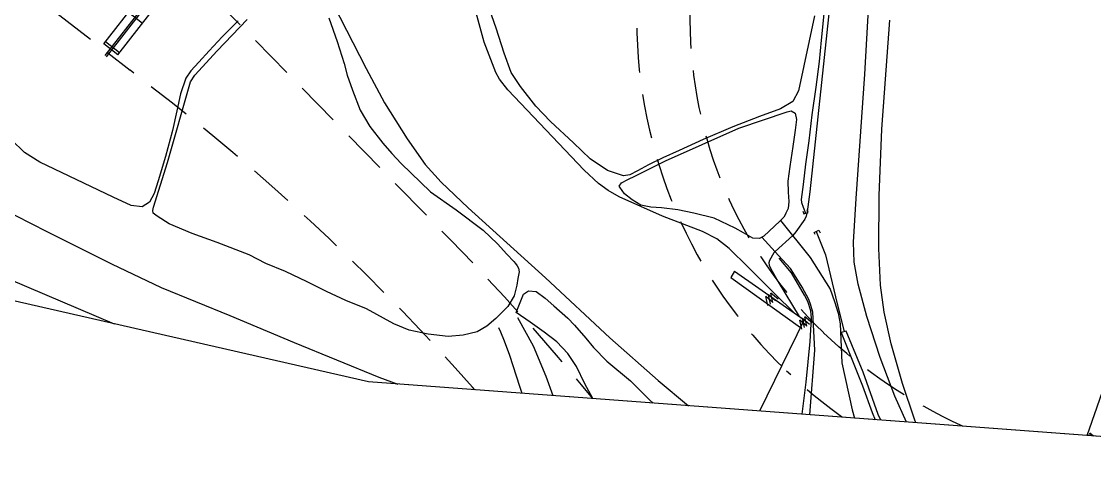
# Model space of a CAD drawing. Header units: millimetres. Extents: x 9574 to 10370, y 1103 to 1809.
# Drawn here: x 9750.5 to 9871.4, y 1396.9 to 1446.2 of the extents above; entities that cross this region are included whole.
import ezdxf
from ezdxf.xclip import XClip

# ---------------------------------------------------------------- set-up
doc = ezdxf.new("R2010")
doc.units = ezdxf.units.MM
doc.header["$LTSCALE"] = 10
doc.header["$MEASUREMENT"] = 0
doc.header["$XCLIPFRAME"] = 2
doc.linetypes.add('DASHED', pattern=[0.75, 0.5, -0.25])
doc.linetypes.add('DASHEDX2', pattern=[1.5, 1, -0.5])
doc.layers.add('TX-PAPR', color=2, linetype='Continuous', plot=False)
doc.layers.add('TZ-BASE', color=253, linetype='Continuous')

# ---------------------------------------------------------------- blocks, each defined once
blk = doc.blocks.new('AZ080')
at = {"color": 0}
for points in [[(-0.69, -1), (-0.34, 0)], [(-0.34, -1), (0, 0)], [(0, -1), (-0.34, 0)], [(0.34, -1), (0, 0)], [(0, -1), (0.34, 0)], [(0.69, -1), (0.34, 0)]]:
    blk.add_lwpolyline(points, dxfattribs=at)
blk = doc.blocks.new('jd-fgjfjfjfjazdf2gs')
at = {"layer": 'TZ-BASE', "linetype": 'DASHED'}
blk.add_line((1.42, 4.74), (116.34, -84.78), dxfattribs=at)
at = {"layer": 'TZ-BASE', "linetype": 'DASHEDX2'}
for p, q in [((113.37, -81.81), (117.03, -77.13)), ((117.73, -77.69), (113.49, -83.13)), ((117.88, -77.81), (113.64, -83.25)), ((114.94, -83.04), (118.57, -78.42)), ((117.71, -79.51), (116.14, -78.27)), ((114.94, -83.04), (113.37, -81.81)), ((115.13, -82.81), (113.55, -81.57))]:
    blk.add_line(p, q, dxfattribs=at)
at = {"layer": 'TZ-BASE'}
for points, elevation in [([(195.12, -77.69), (192.91, -98.47), (192.59, -100.72), (192.48, -101.21), (192.33, -101.56), (191.31, -102.98), (190.97, -103.4), (189.01, -105.21), (188.86, -105.36), (188.34, -106.22), (188.28, -106.49), (188.3, -106.73), (188.45, -107.08), (189.33, -108.63), (191.7, -112.5)], 36), ([(205.95, -128.77), (204.14, -125.25), (202.48, -121.49), (200.83, -117.13), (199.32, -112.5), (198.34, -108.89), (197.9, -106.39), (197.8, -104.15), (198.1, -99.24), (199.09, -85.23), (199.75, -73.24)], 39), ([(207.18, -129.85), (206.05, -127.46), (204.68, -124.08), (203.33, -120.07), (202.07, -115.61), (201.26, -112.03), (200.87, -108.97), (200.68, -104.85), (200.7, -98.9), (201.01, -91.4), (201.91, -79.15)], 40), ([(119.99, -48.02), (126.38, -55.85), (130, -60.62), (132.17, -63.92), (134.73, -68.58), (142.93, -84.59), (145, -88.43), (147.53, -92.49), (149.56, -95.38), (151.36, -97.39), (154.41, -100.28), (163.14, -108.15), (170.35, -114.92), (175.82, -119.73), (180.57, -123.7), (181.67, -124.48), (182.6, -124.84), (183.59, -124.92), (184.59, -124.73), (186.72, -123.75)], 35), ([(191.09, -112.07), (188.99, -109.99), (185.94, -106.95), (183.82, -104.84), (182.42, -103.78), (180.8, -102.94), (176.31, -101.22), (171.43, -99.04), (170.17, -98.33), (169.11, -97.55), (167.46, -96.04), (158.89, -86.99), (157.93, -85.8), (157.51, -85.03), (156.22, -81.61), (148.92, -54.89), (147.59, -50.63)], 35), ([(79.99, -88.12), (80.14, -88.29), (80.35, -88.6), (81.08, -89.64), (83.94, -93.5), (84.21, -93.95), (84.27, -94.26), (83.75, -98.39), (83.83, -98.61), (84.06, -98.82), (88.96, -101.54), (91.41, -102.92), (95.83, -105.16), (102.64, -108.26), (116.47, -114.17), (137.85, -123.08), (147.63, -126.83), (165.42, -133.25), (177.85, -137.47), (189.16, -141.05), (199.84, -144.16), (212.36, -147.72), (228.23, -152.54)], 40), ([(56.17, -97.04), (62.4, -100.35), (68.98, -103.74), (81.64, -110.63), (83.91, -111.73), (90.72, -114.38), (100.21, -118.79), (104.55, -120.84)], 40), ([(104.55, -120.84), (111.27, -124.31), (114.74, -125.76), (150.94, -139.57), (159.01, -142.53), (179.59, -149.66), (193.6, -154.65), (200.96, -156.96), (211.08, -159.83), (225.07, -163.48), (233.95, -165.6)], 40)]:
    blk.add_lwpolyline(points, dxfattribs=dict(at, elevation=elevation))
at = {"layer": 'TZ-BASE', "linetype": 'DASHED', "flags": 128}
for points in [[(125.23, -76.08), (152.49, -103.95, -0.065885), (194.34, -159.81, -0.065885)], [(182.34, -158.05, 0.091064), (121.11, -88.5), (116.34, -84.78)], [(237.18, -132.79, -0.006304), (232.5, -131.91, -0.008431), (227.86, -130.89, -0.010255), (223.27, -129.7, -0.012078), (218.74, -128.31, -0.013901), (214.3, -126.69, -0.015725), (209.96, -124.81, -0.017548), (205.77, -122.66, -0.019372), (201.76, -120.2, -0.021197), (197.96, -117.43, -0.023325), (194.43, -114.34, -0.023325)], [(236.15, -138.7, -0.006307), (231.32, -137.79, -0.008434), (226.48, -136.73, -0.010255), (221.65, -135.48, -0.012078), (216.84, -134.01, -0.013901), (212.09, -132.27, -0.015725), (207.41, -130.24, -0.017548), (202.84, -127.89, -0.019372), (198.43, -125.19, -0.02119), (194.23, -122.12, -0.023317), (190.28, -118.67, -0.023317)]]:
    blk.add_lwpolyline(points, format="xyb", dxfattribs=at)
at = {"layer": 'TZ-BASE'}
for points in [[(91.11, -110.73), (97.61, -113.96), (105.87, -117.71), (112.46, -120.67), (119.14, -123.63), (124.97, -126.14), (131.63, -128.95), (140.39, -132.49), (149.47, -136.1), (160.49, -140.07), (170.53, -143.57), (181.56, -147.25), (188.15, -149.17), (196.67, -151.79), (205.72, -154.34), (216.24, -157.07), (228.82, -160.19)], [(90.35, -105.81), (100.57, -110.57), (110.27, -115.04), (121.08, -119.73), (133.32, -125.01), (144.8, -129.63), (154.32, -133.45), (163.07, -136.46), (172.5, -139.62), (183.08, -143.1), (192.13, -145.96), (200.6, -148.46), (210.8, -151.14), (220.65, -153.68), (229.43, -155.72)]]:
    blk.add_lwpolyline(points, dxfattribs=at)
for points in [[(195.08, -72.36, 35.71), (194.19, -81.4, 35.32), (193.93, -83.78, 35.24), (193.57, -86.68, 35.11), (193.14, -89.81, 35.17), (192.79, -92.74, 35.12), (192.42, -95.37, 35.07), (192.16, -97.63, 35.06), (191.91, -99.35, 35.23), (191.94, -99.66, 35.26), (192.14, -100.2, 35.31), (192.42, -100.89, 35.65)], [(193.41, -78.66, 35.73), (191.61, -87.09, 35.71), (191, -88.3, 35.63), (189.6, -89.14, 35.63), (187.23, -90, 35.55), (184.21, -91.16, 35.58), (180.9, -92.57, 35.54), (178.19, -93.82, 35.49), (176.32, -94.64, 35.47), (174.71, -95.44, 35.48), (173.49, -96.11, 35.52), (172.64, -96.55, 35.5), (171.89, -96.66, 35.51), (170.1, -96.07, 35.51), (168.16, -94.76, 35.52), (166.29, -92.97, 35.52), (163.7, -90.55, 35.52), (162.05, -88.83, 35.52), (160.3, -86.62, 35.52), (159.26, -85.03, 35.52), (158.48, -82.85, 35.52), (157.55, -80.05, 35.55), (156.31, -76.48, 35.6)], [(101.61, -100.24, 38.84), (106.97, -102.94, 38.78), (114.24, -106.59, 38.8), (119.82, -109.26, 38.85), (127.55, -112.42, 38.64), (134.83, -115.46, 38.59), (144.35, -119.36, 38.48), (153.91, -122.82, 38.49), (161.76, -125.97, 38.51), (162.02, -125.97, 38.4), (162.12, -125.76, 38.25), (161.98, -125.19, 37.91), (161.7, -124.44, 37.63), (160.23, -120.41, 36.95), (159.1, -116.93, 36.29), (158.5, -115.31, 36.06), (158.08, -114.27, 35.93), (157.85, -113.79, 35.93)], [(128.52, -79.2, 35.7), (126.71, -81.01, 35.72), (125.23, -82.58, 35.72), (124.08, -83.87, 35.72), (123.18, -84.86, 35.72), (122.6, -85.68, 35.72), (122.01, -87.42, 35.73), (121.6, -89.36, 35.73), (121.12, -91.56, 35.75), (120.31, -94.51, 35.76), (119.48, -97.22, 35.76), (119.03, -98.68, 35.75), (118.52, -99.62, 35.76), (117.7, -100.18, 35.76), (116.45, -100, 35.76), (114.41, -99.07, 35.76), (106.17, -95.14, 35.76), (104.44, -94.03, 35.77), (102.99, -92.6, 35.82)], [(138.72, -78.86, 35.67), (139.64, -81.53, 35.62), (140.46, -84, 35.71), (140.77, -85.32, 35.72), (141.37, -87.02, 35.72), (142.26, -89.26, 35.72), (143.33, -91.1, 35.73), (144.8, -92.99, 35.62), (145.83, -94.14, 35.48), (146.85, -95.28, 35.52), (150.15, -98.48, 35.52), (153.07, -100.52, 35.53), (156.09, -102.78, 35.54), (157.71, -104.34, 35.55), (158.75, -105.5, 35.56), (159.54, -106.33, 35.56), (159.75, -106.54, 35.56), (159.94, -106.8, 35.56), (160.08, -107.09, 35.56), (160.16, -107.47, 35.56), (159.99, -108.23, 35.56), (159.9, -108.97, 35.58), (159.59, -110.18, 35.68), (158.88, -111.39, 35.7), (157.52, -112.73, 35.7), (156.53, -113.61, 35.71), (155.42, -114.23, 35.71), (153.85, -114.62, 35.74), (152.17, -114.76, 35.72), (149.91, -114.52, 35.72), (147.75, -114.07, 35.73), (146.02, -113.33, 35.73), (142.95, -111.64, 35.75), (140.62, -110.72, 35.8), (138.44, -109.71, 35.82), (136.29, -108.61, 35.82), (133.83, -107.46, 35.82), (131.63, -106.53, 35.77), (129.75, -105.58, 35.76), (126.13, -104.18, 35.66), (123.31, -103.15, 35.7), (120.74, -102.07, 35.78), (119.39, -101.22, 35.77), (118.94, -100.86, 35.73), (118.89, -100.59, 35.78), (118.95, -100.19, 35.83), (120.53, -95.17, 35.82), (123.15, -86.07, 35.81), (123.61, -85.32, 35.81), (126.13, -82.59, 35.84), (129.53, -79.05, 35.73)], [(192.1, -100.67, 35.81), (192.22, -100.96, 35.83), (192.72, -100.79, 35.83), (192.6, -100.51, 35.83)], [(189.59, -101.7, 36), (192.95, -105.88, 36.62), (195.19, -109.43, 37.26), (195.69, -110.82, 37.46), (196.08, -112.15, 37.61), (196.3, -113.36, 37.74), (196.5, -117.74, 38.27), (197.68, -123.03, 38.37), (198.21, -125, 38.47), (198.82, -126.83, 38.68), (199.71, -128.71, 38.79)], [(159.98, -112.63, 35.75), (161.75, -115.82, 36.59), (163.16, -119.24, 37.84), (164.94, -124.26, 38.55), (166.28, -126.71, 38.69), (166.51, -126.99, 38.76), (166.73, -127.19, 38.82), (176.37, -130.85, 38.78)], [(192.59, -130.73, 38.86), (192.73, -125.46, 38.76), (193.47, -116.3, 38.07), (193.24, -112.04, 37.2), (192.97, -111.14, 37.21), (192.77, -110.62, 37.21), (192.03, -109.22, 37.17), (191, -107.54, 36.68), (190.71, -107.11, 36.68), (189.38, -105.65, 36.45), (187.49, -103.59, 36.01)], [(193.48, -103.29, 36.3), (193.37, -103.05, 36.3), (193.91, -102.81, 36.3), (194.06, -103.08, 36.3)], [(193.6, -102.95, 35.76), (194.67, -105.58, 37.12), (195.8, -110.31, 37.47), (196.76, -114.24, 37.88)], [(192.28, -110.1, 38.05), (190.83, -107.61, 37.49), (189.44, -105.96, 37.17)], [(184.4, -107.42, 34.01), (183.99, -108.14, 32.71), (191.84, -113.77, 32.78), (192.26, -112.86, 37.16)], [(184.4, -107.42, 33.24), (192.27, -112.89, 36.96)], [(190.71, -134.06, 39.46), (191.55, -127.37, 39.46), (192.48, -119.93, 39.11), (192.95, -115.34, 38.66), (193.08, -112.72, 38.32), (193, -111.87, 38.03), (192.69, -110.83, 37.85), (192.28, -110.1, 37.88)], [(191.85, -112.6, 36.76), (192.27, -112.89, 36.96), (186.89, -123.86, 36.99), (186.48, -123.59, 36.74)], [(203.07, -128.96, 38.29), (202.58, -128.01, 38.29), (202.24, -127.26, 38.29), (200.61, -123.57, 38.29), (198.89, -118.8, 38.24), (196.99, -114.18, 37.82), (196.43, -114.33, 37.91), (198.82, -120.34, 38.59), (199.9, -123.35, 38.35), (201.05, -125.95, 38.5), (201.76, -127.4, 38.58), (202.46, -128.82, 38.66)], [(219.71, -138.61, 39.05), (226.69, -118.61, 49.22), (256, -121, 48.93), (260.23, -139.84, 39.14)]]:
    blk.add_polyline3d(points, dxfattribs=at)
for points in [[(182.13, -101.45, 35.79), (179.84, -100.86, 35.79), (178.04, -100.49, 35.74), (176.2, -100.29, 35.71), (175, -100.2, 35.65), (173.86, -99.97, 35.63), (172.89, -99.38, 35.63), (172.03, -98.71, 35.62), (171.48, -97.93, 35.51), (171.43, -97.84, 35.48), (171.67, -97.45, 35.5), (172.4, -97.08, 35.51), (173.26, -96.68, 35.52), (176.64, -95, 35.53), (184.91, -91.29, 35.63), (190.33, -89.46, 35.52), (190.81, -89.35, 35.61), (191.23, -89.62, 35.64), (191.38, -90.31, 35.62), (191.24, -91.54, 35.67), (191, -93.36, 35.68), (190.64, -95.62, 35.71), (190.43, -97.27, 35.8), (190.46, -98.51, 35.86), (190.52, -99.58, 35.91), (190.47, -100.35, 35.95), (190.21, -100.86, 35.95), (190.16, -100.99, 35.98), (189.98, -101.34, 36), (189.51, -101.78, 36), (187.7, -103.47, 36), (187.22, -103.74, 36.03), (186.47, -103.68, 36.01), (185.44, -103.09, 36.01), (184.49, -102.57, 36.01)], [(170.03, -117.56, 35.75), (172.69, -119.76, 35.77), (174.88, -121.93, 35.77), (176.47, -123.5, 35.77), (177.45, -124.63, 35.77), (177.84, -125.45, 35.77), (177.51, -126.01, 35.8), (176.26, -125.9, 35.87), (174.53, -125.25, 35.88), (173, -124.63, 35.89), (171.14, -123.9, 35.9), (169.81, -123.24, 35.9), (168.58, -121.99, 35.9), (167.56, -120.12, 35.9), (166.61, -118.16, 35.84), (165.65, -116.68, 35.88), (164.41, -115.37, 35.89), (162.96, -114.29, 35.81), (161.38, -113.15, 35.79), (159.82, -112.05, 35.82), (160.66, -109.99, 35.84), (161.22, -109.61, 35.83), (162.06, -109.7, 35.77), (163.07, -110.45, 35.76), (164.05, -111.31, 35.77), (165.65, -112.72, 35.77), (166.39, -113.5, 35.77), (167.65, -114.96, 35.79), (168.52, -116, 35.8)]]:
    blk.add_polyline3d(points, close=True, dxfattribs=at)
blk.add_arc((2037.9, -211.65), 1814, 172.52497, 178.50189, dxfattribs=at)
at = {"layer": 'TZ-BASE', "linetype": 'DASHED'}
for radius in [55, 49]:
    blk.add_arc((228.39, -79.01), radius, 134.1819, 226.1367, dxfattribs=at)
at = {"layer": 'TZ-BASE', "rotation": 31.02270117098596}
for p in [(188.23, -110.08, 35.05), (192.06, -112.74, 36.86), (224.16, -125.84, 45.54)]:
    blk.add_blockref('AZ080', p, dxfattribs=at)

msp = doc.modelspace()

# ---------------------------------------------------------------- linework, layer by layer
at = {"layer": 'TX-PAPR', "flags": 128}
msp.add_lwpolyline([(10361.05, 1444.24), (10214.23, 1409.29), (10002.24, 1389.7), (9789.58, 1405.58), (9621.95, 1443.86), (9667.99, 1597.46), (9813.48, 1564.24), (10000.83, 1550.25), (10188.21, 1567.57), (10314.89, 1597.72)], dxfattribs=at)

# ---------------------------------------------------------------- block references
at = {"layer": 'TZ-BASE'}
ref = msp.add_blockref('jd-fgjfjfjfjazdf2gs', (9646.41, 1525.46), dxfattribs=at)
XClip(ref).set_block_clipping_path([(714.6438916503, -81.2189901643), (567.8265276495, -116.1712244665), (355.8346550711, -135.7611912706), (143.1711438058, -119.8842510469), (-24.4568499983, -81.6031187117), (21.5795735279, 72.0027518047), (167.0723879304, 38.7766208012), (354.4195205208, 24.7897398007), (541.8075255428, 42.1060866644), (668.4836330351, 72.2633709864)])

doc.saveas('drawing.dxf')
